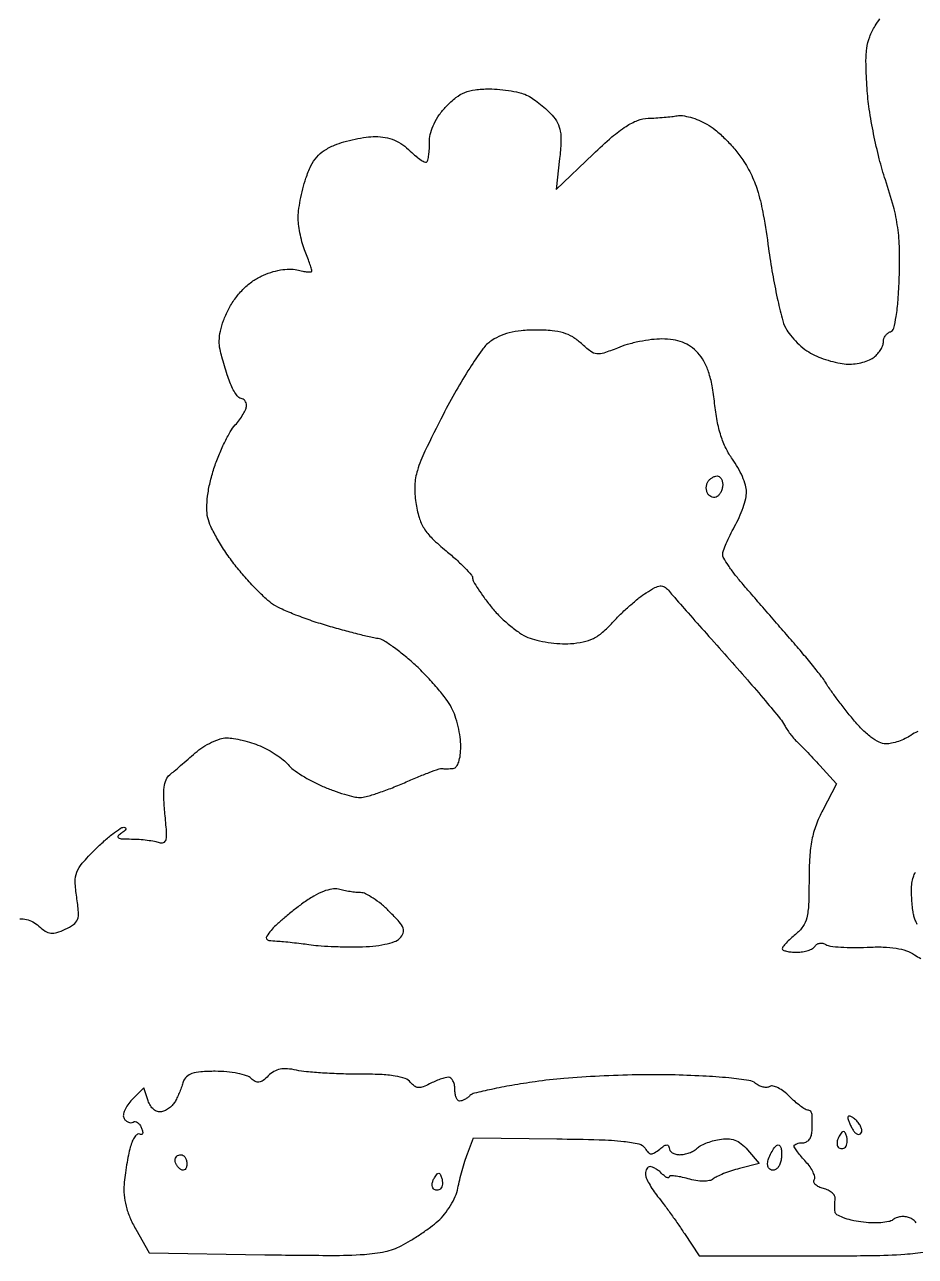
# Model space of a CAD drawing. Extents: x 0 to 102, y 0 to 135.
# Drawn here: x 32.89 to 45.55, y -0.01 to 17.5 of the extents above; entities that cross this region are included whole.
import ezdxf

# ---------------------------------------------------------------- set-up
doc = ezdxf.new("R2010")
doc.units = 0
doc.header["$MEASUREMENT"] = 0

msp = doc.modelspace()

# ---------------------------------------------------------------- linework, layer by layer
for points in [[(30.835569, 68.0607, 0.000004), (30.856286, 64.932268, 0.000002), (30.883525, 60.825814, 0.000002), (30.912326, 56.488502, 0.000002), (30.938318, 52.5789, -0.000116)], [(31.042661, 24.1956, 0.000001), (31.037549, 23.023692, 0.000001), (31.032419, 21.846099, 0.000001), (31.02793, 20.814404, 0.000005), (31.025166, 20.1771, 0.006013)], [(32.819791, 4.79127, -0.067054), (32.916111, 4.780983, -0.067513), (33.005758, 4.745683, -0.056463), (33.088892, 4.685986, 0.0424), (33.181316, 4.615606, 0.1116), (33.259251, 4.587705, 0.103831), (33.345075, 4.595053, 0.033811), (33.46475, 4.64009, 0.046559), (33.584326, 4.708646, 0.155383), (33.638335, 4.779859, 0.10656), (33.651968, 4.885571, 0.016196), (33.627092, 5.098199, -0.027683), (33.606675, 5.315937, -0.10255), (33.629382, 5.451271, -0.08714), (33.706045, 5.577878, -0.016774), (33.889886, 5.774486, -0.013606), (34.017875, 5.895693, -0.018326), (34.140487, 5.997785, -0.015557), (34.246264, 6.074354, -0.153589), (34.29825, 6.089905, -0.160847), (34.321173, 6.081973, -0.342256), (34.325701, 6.064899, -0.118892), (34.306066, 6.038361, -0.030864), (34.263, 6.0066, 0.066643), (34.216844, 5.967182, 0.473363), (34.220753, 5.941892, 0.121827), (34.271078, 5.926832, 0.01087), (34.404131, 5.923295, -0.015945), (34.516168, 5.919179, -0.014571), (34.631153, 5.907904, -0.014758), (34.733231, 5.891807, -0.045154), (34.800589, 5.872718, 0.193653), (34.861798, 5.873707, 0.24919), (34.896783, 5.91665, 0.066837), (34.903766, 6.02964, 0.007773), (34.881627, 6.282592, -0.014744), (34.865339, 6.504221, -0.041874), (34.871502, 6.658885, -0.063487), (34.89905, 6.766624, -0.127378), (34.950469, 6.837069, 0.004101), (35.011218, 6.887729, 0.001175), (35.104527, 6.967225, 0.001182), (35.209378, 7.05741, 0.001256), (35.311704, 7.146296, -0.036003), (35.420344, 7.22816, -0.031846), (35.544035, 7.297366, -0.03323), (35.663866, 7.345229, -0.078554), (35.758571, 7.3602, -0.040984), (35.855119, 7.352273, -0.017933), (35.981105, 7.326773, -0.017606), (36.113652, 7.289978, -0.02249), (36.232667, 7.246405, -0.026615), (36.346111, 7.191724, -0.021443), (36.461857, 7.121515, -0.021941), (36.563319, 7.047227, -0.050676), (36.630602, 6.981046, 0.060566), (36.703485, 6.912131, 0.019174), (36.827409, 6.827697, 0.018832), (36.974053, 6.743327, 0.019871), (37.124066, 6.671841, 0.014105), (37.276583, 6.611498, 0.014542), (37.430731, 6.560507, 0.014405), (37.566578, 6.52414, 0.058257), (37.651602, 6.5142, 0.067813), (37.741403, 6.526436, 0.012137), (37.903596, 6.57574, 0.01291), (38.092011, 6.643495, 0.011342), (38.28509, 6.723699, -0.005493), (38.470764, 6.803386, -0.007966), (38.636527, 6.869303, -0.004526), (38.776961, 6.921124, -0.121371), (38.816253, 6.925181, 0.028061), (38.845481, 6.922762, 0.009678), (38.887889, 6.922461, 0.009582), (38.93475, 6.923934, 0.010968), (38.97945, 6.927182, 0.217772), (39.022176, 6.951833, 0.07268), (39.055897, 7.017638, 0.052859), (39.078033, 7.115339, 0.029307), (39.0852, 7.237501, 0.035149), (39.075825, 7.370705, 0.022567), (39.047209, 7.523055, 0.02267), (39.005457, 7.670402, 0.038969), (38.95587, 7.787898, 0.042609), (38.879959, 7.908332, 0.014436), (38.75017, 8.070001, 0.014238), (38.595757, 8.241232, 0.015888), (38.437224, 8.397047, 0.014288), (38.278124, 8.535581, 0.017683), (38.122024, 8.654857, 0.016187), (37.986006, 8.744896, 0.112385), (37.910904, 8.770497, -0.031849), (37.827843, 8.784616, -0.003852), (37.647666, 8.828663, -0.004565), (37.434201, 8.884671, -0.003744), (37.207164, 8.948291, -0.011415), (36.974427, 9.021185, -0.011201), (36.743771, 9.105058, -0.011146), (36.544929, 9.187596, -0.041098), (36.425497, 9.252515, -0.041856), (36.32075, 9.334433, -0.012663), (36.176093, 9.47546, -0.012589), (36.02127, 9.642451, -0.013385), (35.878281, 9.813716, -0.018884), (35.746968, 9.993388, -0.017917), (35.62714, 10.185567, -0.018202), (35.533551, 10.363028, -0.058241), (35.489945, 10.489284, -0.057124), (35.476149, 10.62396, -0.028366), (35.487959, 10.795444, -0.025737), (35.522402, 10.988068, -0.021432), (35.578143, 11.18849, -0.018296), (35.645017, 11.371288, -0.016986), (35.726609, 11.553376, -0.017257), (35.81024, 11.710266, -0.053306), (35.880996, 11.807153, 0.025902), (35.9417, 11.881383, 0.027625), (35.99301, 11.959963, 0.028648), (36.029205, 12.031941, 0.102522), (36.0396, 12.082103, 0.072469), (36.034016, 12.120429, 0.087333), (36.017764, 12.152938, 0.100473), (35.993611, 12.17467, 0.1339), (35.965264, 12.1824, -0.204371), (35.930956, 12.197034, -0.038826), (35.886917, 12.250741, -0.035785), (35.84207, 12.325959, -0.026141), (35.80294, 12.41505, -0.01115), (35.765548, 12.521003, -0.006783), (35.72587, 12.647742, -0.006796), (35.68992, 12.774551, -0.011926), (35.664129, 12.880491, -0.062703), (35.653207, 13.001915, -0.043134), (35.670009, 13.139244, -0.038128), (35.713722, 13.2889, -0.027843), (35.78375, 13.447381, -0.038279), (35.874704, 13.596311, -0.037996), (35.987504, 13.730031, -0.039251), (36.11508, 13.840944, -0.048567), (36.250052, 13.921873, -0.033454), (36.384387, 13.974934, -0.034865), (36.522769, 14.00874, -0.037478), (36.651988, 14.02105, -0.066589), (36.758055, 14.009021, 0.016048), (36.839414, 13.991356, 0.027976), (36.907882, 13.982698, 0.028886), (36.958644, 13.982085, 0.400899), (36.9702, 13.994181, 0.078542), (36.966237, 14.019253, 0.004809), (36.942123, 14.091263, 0.007062), (36.91123, 14.176719, 0.005164), (36.874617, 14.270743, -0.02564), (36.837672, 14.378466, -0.01686), (36.80582, 14.505644, -0.016977), (36.783148, 14.631854, -0.031114), (36.774636, 14.735972, -0.037569), (36.780846, 14.847292, -0.014802), (36.805385, 14.998927, -0.014552), (36.841685, 15.161918, -0.017635), (36.885491, 15.312268, -0.032013), (36.95668, 15.489075, -0.066414), (37.037979, 15.613322, -0.072008), (37.144335, 15.705663, -0.043886), (37.291904, 15.783146, -0.028799), (37.424458, 15.829766, -0.018535), (37.582609, 15.869064, -0.018632), (37.740736, 15.896081, -0.033004), (37.872677, 15.9048, -0.046056), (38.012615, 15.891883, -0.052514), (38.141505, 15.853557, -0.052403), (38.259808, 15.789132, -0.045536), (38.368329, 15.698762, 0.021201), (38.449809, 15.623914, 0.037184), (38.523945, 15.570282, 0.046699), (38.582267, 15.541488, 0.365249), (38.608756, 15.550712, 0.091345), (38.622089, 15.586887, 0.014702), (38.632736, 15.661618, 0.015825), (38.639978, 15.75141, 0.013308), (38.642098, 15.846833, -0.06925), (38.657623, 15.962099, -0.045271), (38.705279, 16.087703, -0.041497), (38.780583, 16.214458, -0.036259), (38.878953, 16.333283, -0.034115), (39.017243, 16.459202, -0.070833), (39.14296, 16.532689, -0.067863), (39.287698, 16.56996, -0.029136), (39.48729, 16.5816, -0.023134), (39.642668, 16.574407, -0.020497), (39.80319, 16.552848, -0.021003), (39.94616, 16.521402, -0.057217), (40.042512, 16.48372, -0.030921), (40.124575, 16.433527, -0.016866), (40.218979, 16.362578, -0.01675), (40.31041, 16.283718, -0.02548), (40.383762, 16.20877, -0.0611), (40.459898, 16.097875, -0.077555), (40.499486, 15.980305, -0.054932), (40.508739, 15.826899, -0.01645), (40.489433, 15.593162), (40.438641, 15.154625), (40.966179, 15.656612, -0.01184), (41.234033, 15.899673, -0.034282), (41.434027, 16.05004, -0.050559), (41.598493, 16.134645, -0.087402), (41.748808, 16.165073, 0.008567), (41.857919, 16.169713, 0.006925), (41.974858, 16.178322, 0.007007), (42.082561, 16.189275, 0.017884), (42.160125, 16.201087, -0.085467), (42.238422, 16.202369, -0.029911), (42.348824, 16.17838, -0.028673), (42.469516, 16.136893, -0.029761), (42.583125, 16.082304, -0.047493), (42.70259, 16.000161, -0.021603), (42.842683, 15.872125, -0.021162), (42.979831, 15.723368, -0.027216), (43.092105, 15.575089, -0.03869), (43.219776, 15.350191, -0.038916), (43.310986, 15.108739, -0.027679), (43.384289, 14.792895, -0.008805), (43.458926, 14.315537, 0.008791), (43.515514, 13.953548, 0.01014), (43.582498, 13.610677, 0.009309), (43.650358, 13.323221, 0.056762), (43.704603, 13.18077, 0.051379), (43.769729, 13.081348, 0.029806), (43.866331, 12.976013, 0.029525), (43.976943, 12.880941, 0.043454), (44.085165, 12.812471, 0.030089), (44.202318, 12.760562, 0.020883), (44.340035, 12.715661, 0.021128), (44.476393, 12.683568, 0.040142), (44.588402, 12.671348, 0.039882), (44.691248, 12.676628, 0.033158), (44.798679, 12.698105, 0.034394), (44.894852, 12.731301, 0.073029), (44.961969, 12.772168, 0.044567), (45.011645, 12.821487, 0.040333), (45.053662, 12.880429, 0.042676), (45.082551, 12.939721, 0.09228), (45.0918, 12.989409, -0.083994), (45.099303, 13.033758, -0.069122), (45.121208, 13.07654, -0.069868), (45.15365, 13.111311, -0.089938), (45.191913, 13.132271, 0.25368), (45.237219, 13.180692, 0.023436), (45.272383, 13.346959, 0.022417), (45.299901, 13.581616, 0.009602), (45.316534, 13.896904, 0.013297), (45.31936, 14.305867, 0.030016), (45.294706, 14.614565, 0.030828), (45.233784, 14.913043, 0.01478), (45.120964, 15.287633, -0.018664), (45.032592, 15.589519, -0.012303), (44.952634, 15.942367, -0.012367), (44.891045, 16.293757, -0.021053), (44.859297, 16.590242, -0.010354), (44.844062, 16.937324, -0.037877), (44.855623, 17.157081, -0.056703), (44.896388, 17.322544, -0.053134), (44.973873, 17.478542, -0.016748), (45.041574, 17.577357, -0.016679)], [(45.578649, 7.450975, 0.05168), (45.479857, 7.396007, -0.041791), (45.400696, 7.349893, -0.029115), (45.304844, 7.31097, -0.029484), (45.207801, 7.284261, -0.052454), (45.125467, 7.2756, -0.119153), (45.030886, 7.298464, -0.043503), (44.913486, 7.372285, -0.036519), (44.78402, 7.48613, -0.023535), (44.650807, 7.63515, -0.004964), (44.533261, 7.782772, -0.005359), (44.421673, 7.929008, -0.005073), (44.328607, 8.056396, -0.02556), (44.281066, 8.130617, 0.035255), (44.228382, 8.209461, 0.004508), (44.102029, 8.369417, 0.005258), (43.948145, 8.55659, 0.004357), (43.7805, 8.752692, -0.00024), (43.598417, 8.962164, -0.000188), (43.40099, 9.189682, -0.00019), (43.217403, 9.401573, -0.000465), (43.08255, 9.557628, -0.013327), (42.977255, 9.686498, -0.0174), (42.888367, 9.810062, -0.015082), (42.821939, 9.916333, -0.132896), (42.8076, 9.96933, -0.088377), (42.817053, 10.022392, -0.01322), (42.857303, 10.123449, -0.014512), (42.912017, 10.241351, -0.012061), (42.9768, 10.3635, 0.02395), (43.041567, 10.492962, 0.02146), (43.096297, 10.632799, 0.022024), (43.134494, 10.762642, 0.060591), (43.146, 10.857237, 0.07367), (43.132274, 10.949889, 0.028194), (43.087408, 11.0726, 0.027179), (43.022881, 11.202436, 0.030021), (42.94654, 11.320081, -0.04669), (42.855214, 11.471637, -0.034805), (42.782872, 11.65306, -0.030608), (42.728727, 11.866309, -0.02083), (42.692353, 12.114026, 0.018432), (42.656869, 12.364013, 0.035557), (42.60709, 12.559826, 0.044435), (42.540588, 12.71332, 0.064222), (42.454066, 12.833009, 0.051664), (42.350928, 12.922266, 0.061131), (42.237099, 12.982693, 0.056277), (42.104345, 13.017083, 0.035276), (41.944136, 13.0284, 0.031365), (41.796875, 13.019153, 0.018638), (41.62333, 12.990667, 0.018614), (41.451736, 12.949187, 0.030352), (41.310337, 12.899948, -0.017167), (41.118879, 12.827566, -0.1131), (41.017631, 12.817216, -0.131912), (40.929347, 12.853061, -0.026556), (40.798639, 12.963398, 0.051648), (40.676066, 13.056769, 0.064377), (40.545413, 13.114991, 0.05172), (40.382706, 13.145824, 0.020986), (40.157034, 13.1553, 0.023162), (39.945674, 13.145504, 0.039276), (39.771238, 13.115355, 0.046018), (39.624898, 13.063322, 0.054113), (39.498882, 12.987489, 0.075497), (39.387602, 12.872786, 0.012145), (39.212352, 12.613996, 0.013184), (39.019924, 12.2963, 0.011235), (38.833546, 11.951672, 0.00587), (38.576272, 11.434416, 0.037167), (38.468522, 11.161089, 0.066343), (38.432209, 10.947905, 0.046302), (38.445956, 10.704047, 0.034953), (38.492662, 10.493927, 0.068383), (38.563258, 10.338009, 0.059599), (38.68011, 10.193736, 0.021127), (38.878642, 10.016524, -0.011765), (39.022592, 9.892793, -0.016742), (39.144021, 9.77575, -0.012749), (39.237396, 9.674469, -0.181791), (39.2544, 9.629248, 0.132439), (39.267056, 9.582305, 0.011823), (39.331556, 9.477182, 0.014759), (39.416459, 9.354008, 0.010983), (39.51706, 9.223033, 0.027805), (39.636744, 9.089977, 0.02236), (39.779165, 8.960469, 0.022897), (39.921943, 8.852502, 0.052288), (40.040491, 8.788173, 0.040876), (40.165012, 8.748149, 0.021196), (40.325628, 8.717776, 0.020928), (40.494319, 8.700396, 0.029775), (40.644981, 8.700204, 0.037068), (40.82661, 8.724385, 0.064526), (40.96993, 8.774331, 0.061532), (41.100259, 8.861049, 0.030727), (41.2425, 8.999379, -0.015336), (41.356124, 9.116891, -0.011547), (41.487823, 9.239204, -0.011703), (41.617104, 9.348529, -0.026245), (41.721243, 9.423834, -0.020568), (41.842418, 9.495235, -0.09545), (41.919641, 9.519208, -0.159941), (41.979124, 9.506747, -0.092406), (42.035216, 9.45873, 0.01067), (42.098222, 9.383904, 0.0005), (42.316504, 9.136127, 0.000826), (42.576463, 8.842614, 0.000593), (42.867773, 8.515577, -0.003169), (43.157973, 8.186388, -0.004345), (43.414617, 7.88629, -0.002842), (43.626235, 7.631516, -0.050519), (43.685268, 7.542677, 0.022622), (43.720531, 7.4826, 0.015688), (43.765482, 7.417926, 0.015855), (43.812671, 7.35842, 0.031154), (43.854468, 7.314835, -0.013099), (43.905891, 7.264948, -0.002879), (43.991446, 7.176469, -0.002994), (44.089194, 7.072975, -0.002874), (44.187048, 6.966903), (44.424395, 6.706635), (44.229348, 6.335468, 0.031929), (44.133628, 6.121124, 0.040519), (44.074745, 5.912566, 0.033889), (44.043866, 5.669626, 0.01467), (44.0343, 5.343639, -0.009315), (44.027744, 4.991751, -0.050943), (44.001406, 4.80357, -0.090731), (43.945086, 4.678069, -0.07183), (43.84395, 4.568678, 0.014695), (43.771042, 4.50594, 0.02013), (43.709515, 4.445049, 0.017325), (43.663318, 4.391917, 0.171925), (43.6536, 4.364489, 0.300268), (43.666361, 4.345156, 0.04176), (43.714261, 4.329255, 0.036488), (43.780963, 4.31821, 0.022793), (43.860107, 4.3146, 0.038227), (43.94305, 4.320951, 0.041761), (44.021562, 4.339857, 0.045839), (44.084985, 4.367527, 0.129267), (44.119753, 4.40058, -0.115812), (44.147699, 4.428595, -0.100829), (44.186629, 4.443028, -0.09362), (44.230619, 4.441593, -0.08461), (44.272796, 4.424348, 0.109152), (44.338, 4.401318, 0.014122), (44.486076, 4.387384, 0.015924), (44.665208, 4.381337, 0.01268), (44.858565, 4.385875, -0.017927), (45.088576, 4.388858, -0.03412), (45.272751, 4.372035, -0.042838), (45.419261, 4.335415, -0.07023), (45.533039, 4.277507, 0.051456), (45.623812, 4.226948, 0.029762)], [(45.572578, 4.708906, -0.021334), (45.54352, 4.770933, -0.035706), (45.525189, 4.825506, -0.029937), (45.51266, 4.889682, -0.009664), (45.501672, 4.985967, -0.009599), (45.49356, 5.093766, -0.010626), (45.489939, 5.1982, -0.037299), (45.495926, 5.295963, -0.047627), (45.516574, 5.383791, -0.055558), (45.5476, 5.450195, -0.177055)], [(45.558973, 0.470393, 0.062921), (45.514392, 0.513318, 0.068706), (45.461777, 0.542308, 0.066706), (45.401929, 0.556523, 0.05448), (45.336063, 0.555938, 0.056269), (45.274376, 0.541485, 0.087764), (45.227073, 0.514549, -0.127655), (45.167033, 0.486372, -0.028311), (45.053494, 0.471731, -0.02766), (44.916477, 0.469493, -0.023594), (44.772495, 0.481928, -0.024061), (44.634823, 0.507186, -0.035133), (44.51707, 0.543585, -0.038089), (44.430766, 0.584868, -0.240198), (44.404976, 0.624489, -0.017756), (44.40195, 0.667628, -0.010424), (44.401241, 0.719369, -0.010419), (44.402693, 0.771197, -0.017448), (44.406337, 0.814627, 0.17093), (44.397391, 0.854642, 0.077245), (44.361775, 0.895849, 0.063167), (44.30632, 0.932, 0.04898), (44.238649, 0.956983, -0.045815), (44.173528, 0.980558, -0.080067), (44.126245, 1.012816, -0.122093), (44.103673, 1.048085, -0.223595), (44.107462, 1.081294, 0.196006), (44.114523, 1.123316, 0.053198), (44.092439, 1.188442, 0.04541), (44.049217, 1.263238, 0.033834), (43.989074, 1.33725, -0.011881), (43.925388, 1.408953, -0.016156), (43.871643, 1.476763, -0.013031), (43.830832, 1.534929, -0.147498), (43.8228, 1.561563, -0.242557), (43.831864, 1.579147, -0.068187), (43.860077, 1.593935, -0.052381), (43.901094, 1.604058, -0.034337), (43.9497, 1.6074, 0.130775), (43.998409, 1.620361, 0.10214), (44.039587, 1.65675, 0.08892), (44.067136, 1.711508, 0.072314), (44.0766, 1.7766), (44.0766, 1.914736), (44.0766, 2.00925, 0.099038), (44.071756, 2.033465, 0.097945), (44.057962, 2.054062, 0.097945), (44.037365, 2.067856, 0.099038), (44.01315, 2.0727, -0.144585), (43.977963, 2.083092, -0.017767), (43.911517, 2.129522, -0.019825), (43.834979, 2.192059, -0.015173), (43.756264, 2.266136, 0.03354), (43.675957, 2.336335, 0.045912), (43.594617, 2.387278, 0.054329), (43.523645, 2.413929, 0.203814), (43.477608, 2.406903, -0.125), (43.436362, 2.393923, -0.068075), (43.38311, 2.398181, -0.061069), (43.326595, 2.418027, -0.058322), (43.275583, 2.451174, 0.138769), (43.180095, 2.493467, 0.01033), (42.89446, 2.528057, 0.012658), (42.526456, 2.555539, 0.0069), (42.073738, 2.571583, 0.01008), (41.585791, 2.572299, 0.007898), (41.056715, 2.554046, 0.008061), (40.552122, 2.520491, 0.014783), (40.1427, 2.474407, 0.007069), (39.812743, 2.422583, 0.01009), (39.521604, 2.366559, 0.006416), (39.280803, 2.311922, 0.132914), (39.21633, 2.276681, -0.037325), (39.180582, 2.247183, -0.033827), (39.139688, 2.222242, -0.035497), (39.099911, 2.204999, -0.084726), (39.06828, 2.1996, -0.226478), (39.042363, 2.211974, -0.074992), (39.020481, 2.249302, -0.057076), (39.005549, 2.304006, -0.038131), (39.0006, 2.3688, 0.051316), (38.993938, 2.433541, 0.071248), (38.974115, 2.488297, 0.091301), (38.944852, 2.525105, 0.181196), (38.910438, 2.538, 0.066526), (38.864029, 2.531798, 0.018922), (38.794447, 2.510002, 0.018701), (38.716984, 2.479171, 0.018804), (38.642186, 2.442689, -0.034341), (38.549088, 2.400807, -0.110288), (38.482121, 2.391753, -0.139213), (38.426817, 2.412692, -0.068887), (38.372797, 2.465721, 0.148138), (38.296526, 2.520122, 0.041606), (38.152928, 2.555608, 0.029608), (37.943672, 2.576584, 0.010919), (37.647, 2.582183, -0.008329), (37.384894, 2.585771, -0.008233), (37.122038, 2.598086, -0.008131), (36.892389, 2.616392, -0.031209), (36.750895, 2.638966, 0.035253), (36.62096, 2.658621, 0.069809), (36.517103, 2.652409, 0.081321), (36.429557, 2.619314, 0.065517), (36.349649, 2.557992, -0.033739), (36.274941, 2.492739, -0.124778), (36.217778, 2.468421, -0.164643), (36.165268, 2.477565, -0.07178), (36.107884, 2.520476, 0.120671), (36.042702, 2.560012, 0.02694), (35.915693, 2.592601, 0.026463), (35.76099, 2.615095, 0.022873), (35.597025, 2.6226, 0.016511), (35.391166, 2.6158, 0.062299), (35.264732, 2.591422, 0.108989), (35.187306, 2.545845, 0.131231), (35.142541, 2.47455, -0.013474), (35.120212, 2.408642, -0.008434), (35.090722, 2.332713, -0.008463), (35.059123, 2.258854, -0.015244), (35.030378, 2.1996, -0.062919), (34.995259, 2.149119, -0.045095), (34.944771, 2.102351, -0.045552), (34.887523, 2.065979, -0.070217), (34.83221, 2.046739, -0.129669), (34.776331, 2.050283, -0.093288), (34.721433, 2.080795, -0.079932), (34.674527, 2.134498, -0.062856), (34.642071, 2.204732), (34.583686, 2.388686), (34.413076, 2.218076, 0.042246), (34.352094, 2.145816, 0.054097), (34.309742, 2.06982, 0.064745), (34.290747, 2.001459, 0.175595), (34.300879, 1.952953, 0.072296), (34.32845, 1.920081, 0.087232), (34.362663, 1.898892, 0.100453), (34.398027, 1.892447, 0.134198), (34.429181, 1.901634, -0.180485), (34.459747, 1.907717, -0.117952), (34.493285, 1.893715, -0.087201), (34.524899, 1.860885, -0.056598), (34.549266, 1.81402, -0.035555), (34.563687, 1.766617, -0.126887), (34.562801, 1.735182, -0.313431), (34.548504, 1.723555, -0.158518), (34.524856, 1.729321, 0.288545), (34.491657, 1.729047, 0.092346), (34.454054, 1.693717, 0.059775), (34.417608, 1.62901, 0.033483), (34.388596, 1.543365, 0.015566), (34.363009, 1.433366, 0.007725), (34.337087, 1.29249, 0.00766), (34.314692, 1.1455, 0.01114), (34.299826, 1.0152, 0.047986), (34.300509, 0.865985, 0.038831), (34.328893, 0.708304, 0.036057), (34.384282, 0.545428, 0.029618), (34.465712, 0.3807), (34.658713, 0.0423), (36.300906, 0.016652, 0.002658), (37.244302, 0.006933, 0.017593), (37.715302, 0.021159, 0.036127), (38.010934, 0.062097, 0.066583), (38.239173, 0.143552, 0.017836), (38.369139, 0.216494, 0.011333), (38.515291, 0.310124, 0.011383), (38.654725, 0.408661, 0.020634), (38.763385, 0.49639, 0.045534), (38.854562, 0.592455, 0.031551), (38.93982, 0.715692, 0.031918), (39.007199, 0.845648, 0.055126), (39.043651, 0.96169, -0.012361), (39.069865, 1.079498, -0.007941), (39.105801, 1.214833, -0.007981), (39.145219, 1.346258, -0.014817), (39.182023, 1.45131), (39.268267, 1.67592), (40.448836, 1.66281, -0.004285), (41.051865, 1.650944, -0.019633), (41.401153, 1.627329, -0.030293), (41.617274, 1.590824, -0.199959), (41.704455, 1.52824, 0.050865), (41.749439, 1.46969, 0.192917), (41.790535, 1.450699, 0.156545), (41.839107, 1.46356, 0.03084), (41.912852, 1.517449, -0.025918), (41.972634, 1.562043, -0.118501), (42.013001, 1.576923, -0.285932), (42.036552, 1.565843, -0.144509), (42.0462, 1.533159, 0.157683), (42.057913, 1.496941, 0.097214), (42.090932, 1.466094, 0.079163), (42.140247, 1.445269, 0.06047), (42.19848, 1.4382, 0.049699), (42.263218, 1.444651, 0.037949), (42.331788, 1.463961, 0.038925), (42.393841, 1.492282, 0.069968), (42.438455, 1.525895, -0.074636), (42.488043, 1.562539, -0.025729), (42.569065, 1.600283, -0.024901), (42.664001, 1.633303, -0.026393), (42.759937, 1.655984, -0.051244), (42.879197, 1.665184, -0.083296), (42.978688, 1.645882, -0.080303), (43.06891, 1.594453, -0.044528), (43.160344, 1.506261), (43.326967, 1.314144), (43.046133, 1.241646, 0.015472), (42.931932, 1.208363, 0.015881), (42.821009, 1.16834, 0.01582), (42.727219, 1.127613, 0.06223), (42.674114, 1.093902, -0.129342), (42.619766, 1.068802, -0.045077), (42.533177, 1.061398, -0.039285), (42.428053, 1.070176, -0.029372), (42.314564, 1.095623, 0.017316), (42.211639, 1.121321, 0.030544), (42.125032, 1.134319, 0.034102), (42.061723, 1.135568, 0.400093), (42.0462, 1.119274, -0.36902), (42.03697, 1.108472, -0.151146), (42.016379, 1.111443, -0.060792), (41.983715, 1.132138, -0.024809), (41.94468, 1.16748, 0.030136), (41.900839, 1.206332, 0.031128), (41.853101, 1.239178, 0.032763), (41.808389, 1.262168, 0.102712), (41.77548, 1.269, 0.155184), (41.749819, 1.260839, 0.099925), (41.728234, 1.237936, 0.081612), (41.714006, 1.203686, 0.062243), (41.709681, 1.16325, 0.096972), (41.721334, 1.108881, 0.023953), (41.761399, 1.026436, 0.023607), (41.817303, 0.934733, 0.021698), (41.883102, 0.846, -0.010106), (41.963536, 0.742626, -0.004506), (42.065452, 0.603436, -0.004458), (42.170676, 0.454184, -0.006023), (42.262982, 0.31725), (42.471323, 0), (44.083704, 0, 0.002969), (44.921421, 0.004975, 0.014436), (45.39594, 0.024321, 0.021196), (45.692536, 0.057679, 0.159075)]]:
    msp.add_lwpolyline(points, format="xyb")
for points in [[(42.727993, 11.0826, -0.151097), (42.758352, 11.073211, -0.09843), (42.784215, 11.04679, -0.081425), (42.80166, 11.007302, -0.063462), (42.8076, 10.960693, -0.057944), (42.801758, 10.910451, -0.050295), (42.784466, 10.860298, -0.052935), (42.759006, 10.81766, -0.093559), (42.728846, 10.790113, -0.108373), (42.694727, 10.778133, -0.099685), (42.657616, 10.780994, -0.095498), (42.623225, 10.798294, -0.090427), (42.596953, 10.82742, -0.078319), (42.580518, 10.866592, -0.059053), (42.574783, 10.912995, -0.059272), (42.580051, 10.959255, -0.080615), (42.5961, 10.998, -0.06081), (42.622005, 11.030361, -0.051032), (42.656411, 11.057749, -0.053229), (42.693681, 11.076399, -0.089642)], [(37.349085, 5.208866, 0.110181), (37.254963, 5.21292, 0.049146), (37.134901, 5.17909, 0.039915), (36.995499, 5.111296, 0.023958), (36.841485, 5.010316, 0.009775), (36.704109, 4.90636, 0.009519), (36.569665, 4.796213, 0.009459), (36.455267, 4.694998, 0.034682), (36.388791, 4.624805, 0.023556), (36.327906, 4.543331, 0.2829), (36.326282, 4.50581, 0.238705), (36.35988, 4.483117, 0.017776), (36.473391, 4.472891, -0.009062), (36.568318, 4.466004, -0.004365), (36.689696, 4.453914, -0.004327), (36.816078, 4.439103, -0.006186), (36.9279, 4.423609, 0.01933), (37.056659, 4.409206, 0.006772), (37.242568, 4.398187, 0.006713), (37.447599, 4.391575, 0.0078), (37.64271, 4.390949, 0.020663), (37.835253, 4.401301, 0.028173), (38.007058, 4.427507, 0.03086), (38.143996, 4.465316, 0.114067), (38.21957, 4.512513, 0.107127), (38.266264, 4.585049, 0.185413), (38.265688, 4.655797, 0.088874), (38.210935, 4.744684, 0.014007), (38.069303, 4.894482, 0.024083), (37.957031, 4.996429, 0.027197), (37.839779, 5.082767, 0.027946), (37.733356, 5.14433, 0.115612), (37.661642, 5.161755, -0.023654), (37.595224, 5.165443, -0.011711), (37.511442, 5.176071, -0.011595), (37.424893, 5.191176, -0.016637)], [(44.70222, 1.927985, 0.028423), (44.656929, 1.965309, 0.071307), (44.619249, 1.985409, 0.176471), (44.595819, 1.98537, 0.3201), (44.585495, 1.970285, 0.069759), (44.59084, 1.936888, 0.02229), (44.607775, 1.889401, 0.021757), (44.631587, 1.837565, 0.022665), (44.65952, 1.788718, 0.055855), (44.690583, 1.750019, 0.10922), (44.723809, 1.728945, 0.166991), (44.753549, 1.728447, 0.179665), (44.776245, 1.746418, 0.162263), (44.784389, 1.782194, 0.072431), (44.772649, 1.829652, 0.060595), (44.744114, 1.880886, 0.048917)], [(44.566201, 1.703696, 0.033951), (44.544963, 1.755419, 0.286646), (44.524501, 1.768104, 0.233206), (44.500691, 1.756261, 0.024362), (44.464318, 1.703355, 0.052326), (44.442742, 1.658578, 0.061761), (44.432435, 1.612722, 0.07231), (44.434302, 1.572724, 0.149701), (44.448829, 1.545371, 0.099724), (44.472108, 1.529899, 0.098103), (44.4997, 1.524528, 0.097782), (44.527331, 1.53008, 0.098356), (44.550713, 1.545712, 0.115259), (44.567704, 1.573064, 0.057227), (44.576346, 1.613204, 0.052345), (44.576032, 1.659024, 0.052621)], [(43.633455, 1.540934, -0.06128), (43.643727, 1.490092, -0.033506), (43.64436, 1.426404, -0.032843), (43.636253, 1.360658, -0.044541), (43.619878, 1.303147, -0.071237), (43.59449, 1.257614, -0.101279), (43.559695, 1.227217, -0.123885), (43.521201, 1.216577, -0.14519), (43.484769, 1.226472, -0.156385), (43.454718, 1.261649, -0.113926), (43.445966, 1.312687, -0.07589), (43.46027, 1.380287, -0.032857), (43.498346, 1.464259, -0.026168), (43.543547, 1.539032, -0.115148), (43.581161, 1.573757, -0.295562), (43.61081, 1.572018, -0.155154)], [(35.109, 1.4382, -0.153634), (35.141265, 1.428046, -0.097988), (35.168749, 1.399456, -0.080552), (35.187294, 1.356738, -0.062283), (35.1936, 1.306307, -0.066118), (35.187402, 1.259639, -0.138808), (35.168749, 1.228517, -0.191142), (35.141118, 1.217568, -0.139169), (35.109, 1.2267, -0.06081), (35.076639, 1.252605, -0.051032), (35.049251, 1.287011, -0.053229), (35.030601, 1.324281, -0.089642), (35.0244, 1.358593, -0.105429), (35.030877, 1.388967, -0.099231), (35.049251, 1.414815, -0.096318), (35.076705, 1.432141, -0.092995)], [(38.813401, 1.111496, -0.052621), (38.823232, 1.066824, -0.052345), (38.823546, 1.021004, -0.057227), (38.814904, 0.980864, -0.115259), (38.797912, 0.953512, -0.098356), (38.774531, 0.93788, -0.097782), (38.7469, 0.932328, -0.098103), (38.719308, 0.937699, -0.099724), (38.696029, 0.953171, -0.149701), (38.681502, 0.980524, -0.07231), (38.679635, 1.020522, -0.061761), (38.689942, 1.066378, -0.052326), (38.711518, 1.111155, -0.024362), (38.747891, 1.164061, -0.233206), (38.771701, 1.175904, -0.286646), (38.792163, 1.163219, -0.033951)]]:
    msp.add_lwpolyline(points, format="xyb", close=True)

doc.saveas('drawing.dxf')
